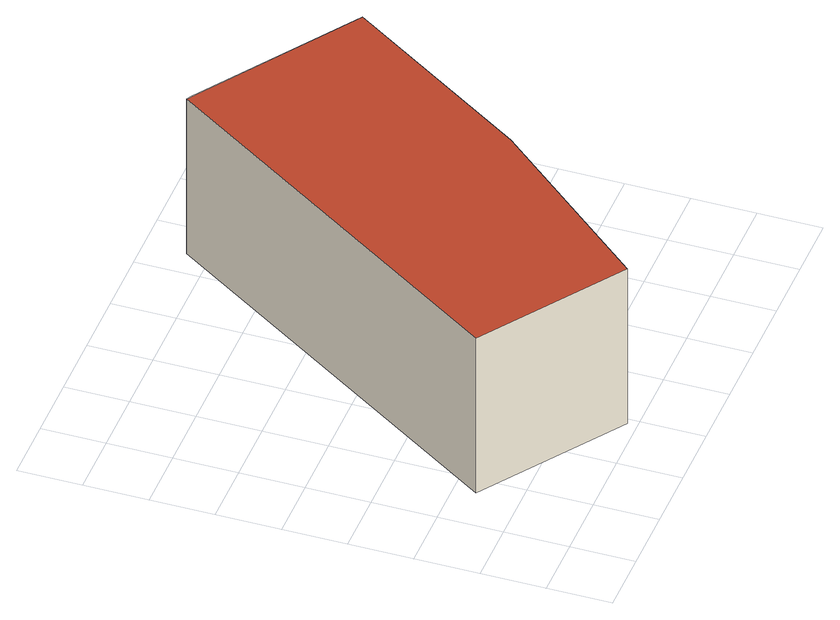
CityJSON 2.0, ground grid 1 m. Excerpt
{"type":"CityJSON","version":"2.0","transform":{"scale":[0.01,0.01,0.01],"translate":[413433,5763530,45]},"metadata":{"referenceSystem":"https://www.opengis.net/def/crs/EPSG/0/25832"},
"CityObjects":{
"building1":{"type":"Building","attributes":{"Gemeindeschluessel":"05570044","Geometrietyp2DReferenz":"3000","function":"51009_1611","roofType":"1000","measuredHeight":2.83},"geometry":[{"type":"Solid","lod":"2","boundaries":[[[[0,1,2,3]],[[4,5,1,0]],[[6,7,5,4]],[[8,9,7,6]],[[10,11,9,8]],[[3,2,11,10]],[[8,6,4,0,3,10]],[[1,5,7,9,11,2]]]],"semantics":{"surfaces":[{"type":"WallSurface"},{"type":"RoofSurface"},{"type":"GroundSurface"}],"values":[[0,0,0,0,0,0,1,2]]}}]}
},
"vertices":[
[71,167,293],[71,167,10],[291,16,10],[291,16,293],[444,736,293],[444,736,10],[453,731,293],[453,731,10],[703,562,293],[703,562,10],[511,270,293],[511,270,10]
]}
